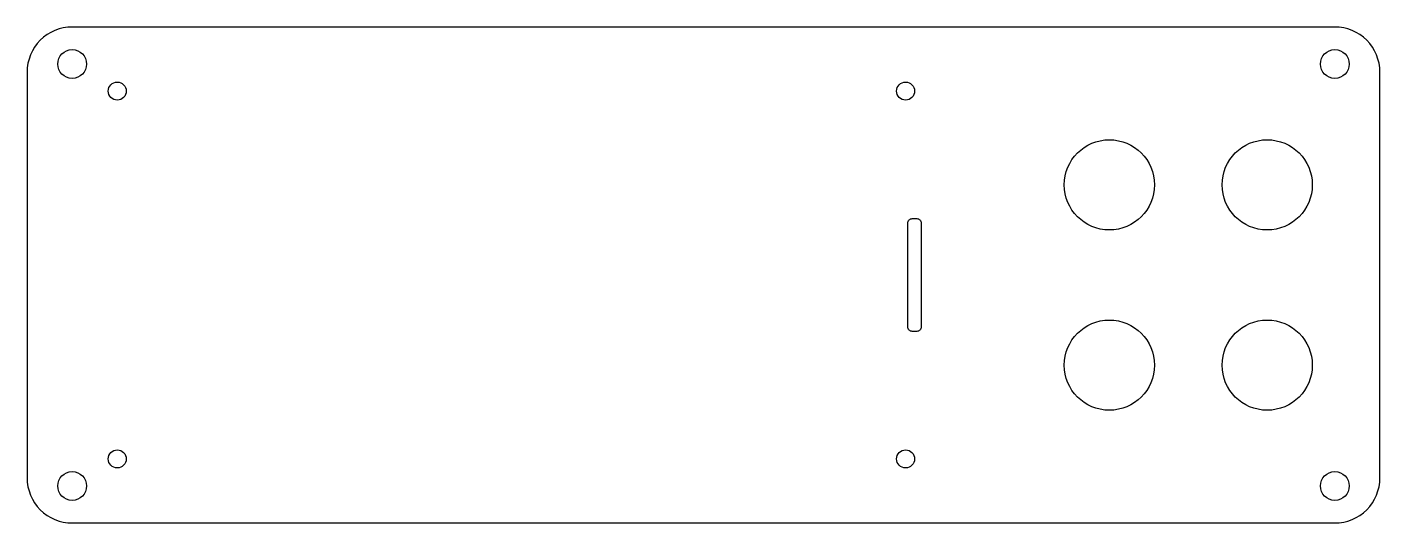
# Model space of a CAD drawing. Header units: millimetres. Extents: x 0 to 150, y 0 to 55.
import ezdxf

# ---------------------------------------------------------------- set-up
doc = ezdxf.new("R2010")
doc.units = ezdxf.units.MM
doc.layers.get('0').update_dxf_attribs({"linetype": 'CONTINUOUS'})

msp = doc.modelspace()

# ---------------------------------------------------------------- linework, layer by layer
for points in [[(5, 0), (145, 0, 0.414214), (150, 5), (150, 50, 0.414214), (145, 55), (5, 55, 0.414214), (0, 50), (0, 5, 0.414214)], [(98.15, 33.75), (98.65, 33.75, -0.414214), (99.15, 33.25), (99.15, 21.75, -0.414214), (98.65, 21.25), (98.15, 21.25, -0.414214), (97.65, 21.75), (97.65, 33.25, -0.414214)]]:
    msp.add_lwpolyline(points, format="xyb", close=True)
for centre, radius in [((5, 50.9), 1.6), ((145, 50.9), 1.6), ((10, 47.9), 1), ((97.4, 47.9), 1), ((120, 37.5), 5), ((137.5, 37.5), 5), ((120, 17.5), 5), ((137.5, 17.5), 5), ((10, 7.1), 1), ((97.4, 7.1), 1), ((5, 4.1), 1.6), ((145, 4.1), 1.6)]:
    msp.add_circle(centre, radius)

doc.saveas('drawing.dxf')
